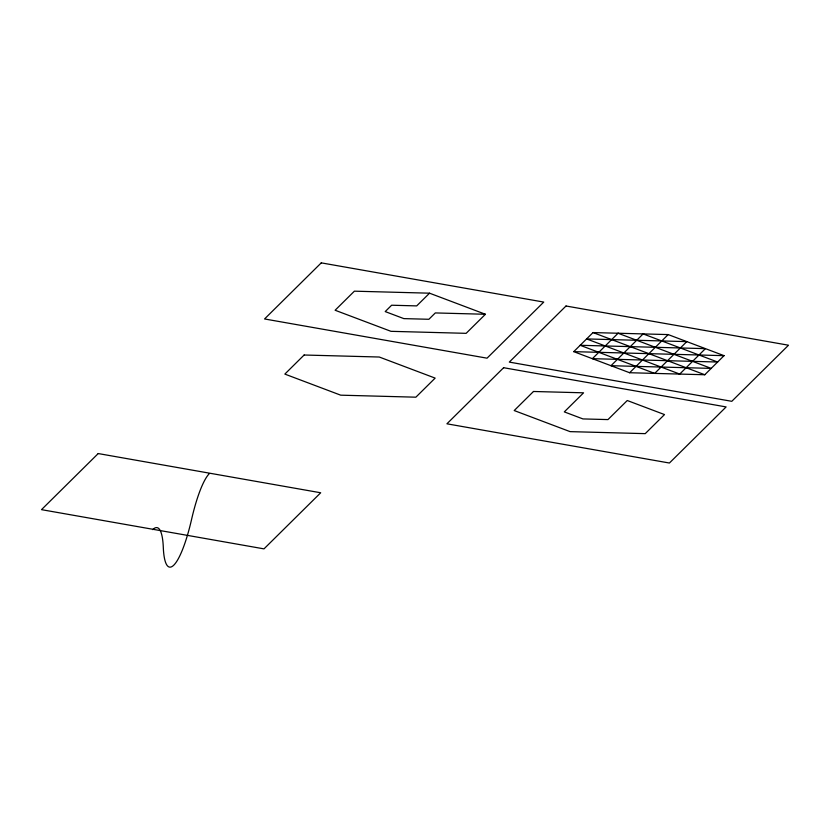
<?xml version="1.0" encoding="UTF-8"?>
<svg xmlns="http://www.w3.org/2000/svg" width="830" height="830" viewBox="0 0 830 830"><rect width="100%" height="100%" fill="white"/><g stroke="black" fill="none" stroke-linecap="round" stroke-linejoin="round"><path stroke-width="1.25" d="M429.546 293.187L416.691 305.897L391.636 305.222L385.213 311.582L403.837 318.616L428.882 319.28L435.314 312.931L485.415 314.269L466.138 333.338L390.982 331.326L335.113 310.244L354.389 291.174L429.546 293.187L485.415 314.269M573.748 351.65L593.025 332.571L668.181 334.583L724.051 355.665L704.774 374.745L629.617 372.732L573.748 351.65L724.051 355.665M629.617 372.732L668.181 334.583M593.025 332.571L704.774 374.745M152.71 529.633A66.981 13.934 -80 0 1 163.292 547.178A66.525 13.84 -80 0 0 173.823 565.116A66.525 13.84 -80 0 0 191.637 519.134A66.981 13.934 -80 0 1 209.409 473.536M98.21 453.554L41.5 509.651L263.992 548.869L320.702 492.771L98.21 453.554M321.262 262.861L264.552 318.959L487.044 358.176L543.754 302.079L321.262 262.861M304.122 355.012L284.846 374.091L340.715 395.173L415.872 397.186L435.148 378.107L379.279 357.025L304.122 355.012M503.623 367.711L446.914 423.808L669.416 463.026L726.126 406.928L503.623 367.711M566.008 306L509.298 362.098L731.79 401.315L788.5 345.218L566.008 306M533.483 391.48L514.206 410.549L570.075 431.631L645.232 433.644L664.508 414.575L627.262 400.517L607.975 419.586L582.93 418.922L564.307 411.888L583.583 392.818L533.483 391.48M618.08 333.245L592.371 358.674L717.628 362.025L643.126 333.919L610.994 365.708L711.196 368.385L618.08 333.245M686.804 341.618L654.673 373.407L580.17 345.29L705.427 348.642L679.718 374.071L586.603 338.931L686.804 341.618"/></g></svg>
